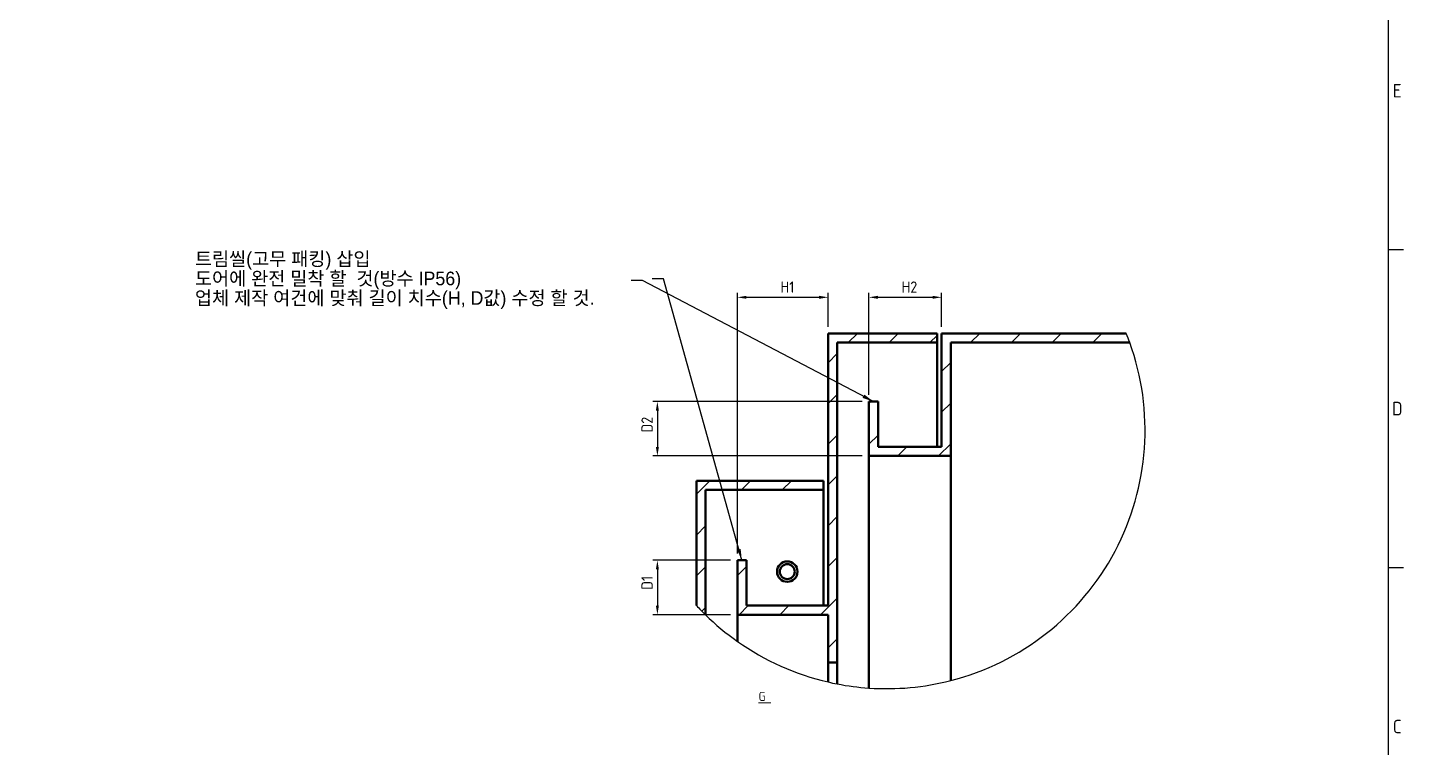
# Model space of a CAD drawing. Header units: millimetres. Extents: x 0 to 2378, y 0 to 1682.
# Drawn here: x 1739 to 2345, y 341 to 659 of the extents above; entities that cross this region are included whole.
import ezdxf

# ---------------------------------------------------------------- set-up
doc = ezdxf.new("R2010")
doc.units = ezdxf.units.MM
doc.header["$LTSCALE"] = 2
doc.layers.get('0').update_dxf_attribs({"color": 3, "lineweight": 25, "true_color": 0x00ff00})
for name, color, linetype, lineweight, true_color in [('가시적인 것(ISO)', 3, 'Continuous', 40, 0x00ff00), ('기호(ISO)', 5, 'Continuous', 25, 0x0000ff), ('치수(ISO)', 2, 'Continuous', 25, 0xffff00)]:
    doc.layers.add(name, color=color, linetype=linetype, lineweight=lineweight, true_color=true_color)
for name, color, linetype, lineweight in [('경계(ISO)', 7, 'Continuous', 25), ('끊기 선(JIS)', 7, 'Continuous', 25), ('해치(ISO)', 7, 'Continuous', 18)]:
    doc.layers.add(name, color=color, linetype=linetype, lineweight=lineweight)
doc.styles.add('문자 텍스트_PSTEK_POSCO', font='isocp.shx')
doc.styles.add('치수 텍스트_PSTEK_POSCO', font='isocp.shx')
doc.styles.add('텍스트 스타일512', font='isocp.shx')
doc.dimstyles.new('치수_PSTEK_POSCO', dxfattribs={"dimscale": 2, "dimtxt": 2.5, "dimasz": 2, "dimexe": 1, "dimexo": 1.5, "dimgap": 1, "dimtad": 1, "dimrnd": 1e-08, "dimdsep": 46, "dimtxsty": '치수 텍스트_PSTEK_POSCO', "dimcen": 0.09, "dimdle": 10, "dimclrd": 7, "dimclre": 7, "dimclrt": 2, "dimadec": 1, "dimazin": 2, "dimtfac": 1, "dimtmove": 0, "dimatfit": 3, "dimfxl": 1, "dimtolj": 1, "dimlwd": -1, "dimlwe": -1, "dimarcsym": 0})
doc.dimstyles.new('치수_PSTEK_POSCO$7', dxfattribs={"dimscale": 2, "dimtxt": 2.5, "dimasz": 2.5, "dimexe": 1, "dimexo": 1.5, "dimgap": 1, "dimtad": 1, "dimrnd": 1e-08, "dimdsep": 46, "dimtxsty": '치수 텍스트_PSTEK_POSCO', "dimcen": 0.09, "dimdle": 10, "dimclrd": 7, "dimclre": 7, "dimclrt": 2, "dimadec": 1, "dimazin": 2, "dimtfac": 1, "dimtmove": 0, "dimatfit": 3, "dimfxl": 1, "dimtolj": 1, "dimlwd": -1, "dimlwe": -1, "dimarcsym": 0})

# ---------------------------------------------------------------- blocks, each defined once
blk = doc.blocks.new('경계 Default Border')
at = {"layer": '경계(ISO)'}
for p, q in [((1169.000015258789, 280.3333282470703), (1172.399978637695, 280.3333282470703)), ((1169.000015258789, 210.2499961853027), (1172.399978637695, 210.2499961853027))]:
    blk.add_line(p, q, dxfattribs=at)
at = {"layer": '경계(ISO)', "flags": 128}
blk.add_lwpolyline([(20, 20), (20, 820.9999847412109), (1169.000015258789, 820.9999847412109), (1169.000015258789, 20), (20, 20)], dxfattribs=at)
at = {"layer": '경계(ISO)', "color": 2, "true_color": 0xffff00, "char_height": 3.00000011920929, "attachment_point": 7, "style": '문자 텍스트_PSTEK_POSCO'}
for s, insert in [('E', (1170.044539520165, 313.8463944559917)), ('D', (1169.878270202895, 243.7630611226583)), ('C', (1170.044539520165, 173.679727789325))]:
    blk.add_mtext(s, dxfattribs=dict(at, insert=insert))
blk = doc.blocks.new('*D132')
at = {"layer": 'Defpoints', "color": 0, "transparency": 16777216}
for p in [(2051.286059977157, 423.6592845468516), (2016.052415437399, 399.6592845468515), (2051.286059977157, 399.6592845468515)]:
    blk.add_point(p, dxfattribs=at)
at = {"layer": '치수(ISO)', "color": 7, "transparency": 16777216}
for p, q in [((2048.286059977157, 423.6592845468516), (2014.052415437399, 423.6592845468516)), ((2016.052415437399, 419.6592845468516), (2016.052415437399, 403.6592845468515)), ((2048.286059977157, 399.6592845468515), (2014.052415437399, 399.6592845468515))]:
    blk.add_line(p, q, dxfattribs=at)
for points in [[(2015.385748770733, 419.6592845468516), (2016.719082104066, 419.6592845468516), (2016.052415437399, 423.6592845468516)], [(2015.385748770733, 403.6592845468515), (2016.719082104066, 403.6592845468515), (2016.052415437399, 399.6592845468515)]]:
    blk.add_solid(points, dxfattribs=at)
at = {"layer": '치수(ISO)', "color": 2, "transparency": 16777216, "insert": (2011.517643613268, 407.7842845468516), "char_height": 5, "attachment_point": 4, "rotation": 90, "style": '치수 텍스트_PSTEK_POSCO'}
blk.add_mtext('\\A1; D1', dxfattribs=at)
blk = doc.blocks.new('*D133')
at = {"layer": 'Defpoints', "color": 0, "transparency": 16777216}
for p in [(2091.286059977158, 539.609135490618), (2091.286059977158, 523.659284546852), (2051.286059977157, 423.6592845468516)]:
    blk.add_point(p, dxfattribs=at)
at = {"layer": '치수(ISO)', "color": 7, "transparency": 16777216}
for p, q in [((2051.286059977157, 426.6592845468516), (2051.286059977157, 541.609135490618)), ((2055.286059977157, 539.609135490618), (2087.286059977158, 539.609135490618)), ((2091.286059977158, 526.659284546852), (2091.286059977158, 541.609135490618))]:
    blk.add_line(p, q, dxfattribs=at)
for points in [[(2055.286059977157, 540.2758021572846), (2055.286059977157, 538.9424688239513), (2051.286059977157, 539.609135490618)], [(2087.286059977158, 540.2758021572846), (2087.286059977158, 538.9424688239513), (2091.286059977158, 539.609135490618)]]:
    blk.add_solid(points, dxfattribs=at)
at = {"layer": '치수(ISO)', "color": 2, "transparency": 16777216, "insert": (2067.411059977157, 544.109135490618), "char_height": 5, "attachment_point": 4, "style": '치수 텍스트_PSTEK_POSCO'}
blk.add_mtext('\\A1; H1', dxfattribs=at)
blk = doc.blocks.new('*D134')
at = {"layer": 'Defpoints', "color": 0, "transparency": 16777216}
for p in [(2141.286059977158, 539.609135490618), (2141.286059977158, 523.6592845468514), (2109.286059977158, 493.6592845468519)]:
    blk.add_point(p, dxfattribs=at)
at = {"layer": '치수(ISO)', "color": 7, "transparency": 16777216}
for p, q in [((2109.286059977158, 496.6592845468519), (2109.286059977158, 541.609135490618)), ((2113.286059977158, 539.609135490618), (2137.286059977158, 539.609135490618)), ((2141.286059977158, 526.6592845468514), (2141.286059977158, 541.609135490618))]:
    blk.add_line(p, q, dxfattribs=at)
for points in [[(2113.286059977158, 540.2758021572846), (2113.286059977158, 538.9424688239513), (2109.286059977158, 539.609135490618)], [(2137.286059977158, 540.2758021572846), (2137.286059977158, 538.9424688239513), (2141.286059977158, 539.609135490618)]]:
    blk.add_solid(points, dxfattribs=at)
at = {"layer": '치수(ISO)', "color": 2, "transparency": 16777216, "insert": (2120.760912339363, 544.1096276166022), "char_height": 5, "attachment_point": 4, "style": '치수 텍스트_PSTEK_POSCO'}
blk.add_mtext('\\A1; H2', dxfattribs=at)
blk = doc.blocks.new('*D135')
at = {"layer": 'Defpoints', "color": 0, "transparency": 16777216}
for p in [(2109.286059977158, 493.6592845468519), (2016.052415437399, 469.6592845468516), (2109.286059977158, 469.6592845468516)]:
    blk.add_point(p, dxfattribs=at)
at = {"layer": '치수(ISO)', "color": 7, "transparency": 16777216}
for p, q in [((2106.286059977158, 493.6592845468519), (2014.052415437399, 493.6592845468519)), ((2016.052415437399, 489.6592845468519), (2016.052415437399, 473.6592845468516)), ((2106.286059977158, 469.6592845468516), (2014.052415437399, 469.6592845468516))]:
    blk.add_line(p, q, dxfattribs=at)
for points in [[(2015.385748770733, 489.6592845468519), (2016.719082104066, 489.6592845468519), (2016.052415437399, 493.6592845468519)], [(2015.385748770733, 473.6592845468516), (2016.719082104066, 473.6592845468516), (2016.052415437399, 469.6592845468516)]]:
    blk.add_solid(points, dxfattribs=at)
at = {"layer": '치수(ISO)', "color": 2, "transparency": 16777216, "insert": (2011.517643613268, 477.1341369090565), "char_height": 5, "attachment_point": 4, "rotation": 90, "style": '치수 텍스트_PSTEK_POSCO'}
blk.add_mtext('\\A1; D2', dxfattribs=at)

msp = doc.modelspace()

# ---------------------------------------------------------------- hatches: boundary and pattern name
at = {"layer": '해치(ISO)'}
h = msp.add_hatch(dxfattribs=at)
h.set_pattern_fill('ANSI31', color=256, scale=101.6, style=0)
h.set_pattern_definition([(45, (0, 0), (-8.980256121069154, 8.980256121069154), [])])
edge = h.paths.add_edge_path()
edge.add_line((2033.286059977158, 458.6592845468516), (2033.286059977158, 403.7117696242686))
edge.add_ellipse((2117.01106579966, 480.9951641832994), major_axis=(-79.72500582250188, -81.40345890161458), ratio=1, start_angle=357.1121162013427, end_angle=360)
edge.add_line((2037.286059977158, 399.5917052816849), (2037.286059977158, 454.6592845468516))
edge.add_line((2037.286059977158, 454.6592845468516), (2089.286059977158, 454.6592845468516))
edge.add_line((2089.286059977158, 454.6592845468516), (2089.286059977158, 458.6592845468516))
edge.add_line((2089.286059977158, 458.6592845468516), (2033.286059977158, 458.6592845468516))
h.paths.add_polyline_path([(2091.286059977158, 399.6592845468517), (2091.286059977158, 378.6592845468516), (2095.286059977158, 378.6592845468516), (2095.286059977157, 519.6592845468521), (2139.286059977158, 519.6592845468521), (2139.286059977158, 523.6592845468521), (2091.286059977158, 523.6592845468521), (2091.286059977158, 403.6592845468516), (2055.286059977158, 403.6592845468516), (2055.286059977157, 423.6592845468516), (2051.286059977158, 423.6592845468516), (2051.286059977157, 399.6592845468516)])
edge = h.paths.add_edge_path()
edge.add_ellipse((2117.011065799912, 480.9951641834644), major_axis=(105.6521296906408, 42.66412036338735), ratio=1, start_angle=357.8466082933294, end_angle=360)
edge.add_line((2222.663195490552, 523.6592845468517), (2141.286059977158, 523.6592845468516))
edge.add_line((2141.286059977158, 523.6592845468515), (2141.286059977158, 473.6592845468517))
edge.add_line((2141.286059977158, 473.6592845468517), (2113.286059977158, 473.6592845468517))
edge.add_line((2113.286059977158, 473.6592845468517), (2113.286059977158, 493.659284546852))
edge.add_line((2113.286059977158, 493.6592845468521), (2109.286059977158, 493.6592845468521))
edge.add_line((2109.286059977158, 493.6592845468521), (2109.286059977158, 469.6592845468518))
edge.add_line((2109.286059977158, 469.6592845468518), (2145.286059977158, 469.6592845468518))
edge.add_line((2145.286059977158, 469.6592845468518), (2145.286059977158, 519.6592845468515))
edge.add_line((2145.286059977158, 519.6592845468515), (2224.19168658126, 519.6592845468516))

# ---------------------------------------------------------------- linework, layer by layer
at = {"layer": '가시적인 것(ISO)'}
for p, q in [((2139.286059977158, 523.659284546852), (2091.286059977158, 523.659284546852)), ((2091.286059977158, 523.659284546852), (2091.286059977158, 403.6592845468515)), ((2139.286059977158, 519.659284546852), (2139.286059977158, 523.659284546852)), ((2222.663195490553, 523.6592845468516), (2141.286059977158, 523.6592845468515)), ((2141.286059977158, 523.6592845468515), (2141.286059977158, 473.6592845468516)), ((2095.286059977158, 378.6592845468516), (2095.286059977157, 519.6592845468518)), ((2095.286059977158, 519.6592845468518), (2139.286059977158, 519.659284546852)), ((2139.286059977158, 473.6592845468517), (2139.286059977158, 519.6592845468518)), ((2145.286059977158, 469.6592845468517), (2145.286059977158, 519.6592845468514)), ((2145.286059977158, 519.6592845468514), (2224.19168658126, 519.6592845468515)), ((2113.286059977158, 493.6592845468519), (2109.286059977158, 493.6592845468519)), ((2109.286059977158, 493.6592845468519), (2109.286059977158, 469.6592845468516)), ((2113.286059977158, 473.6592845468516), (2113.286059977158, 493.6592845468519)), ((2141.286059977158, 473.6592845468516), (2113.286059977158, 473.6592845468516)), ((2109.286059977158, 469.6592845468516), (2145.286059977158, 469.6592845468517)), ((2109.286059977158, 367.3161249561981), (2109.286059977158, 469.6592845468516)), ((2145.286059977158, 370.6179727947421), (2145.286059977158, 469.6592845468516)), ((2033.286059977158, 458.6592845468514), (2033.286059977158, 403.7117696242685)), ((2089.286059977158, 458.6592845468515), (2033.286059977158, 458.6592845468514)), ((2089.286059977158, 454.6592845468515), (2089.286059977158, 458.6592845468515)), ((2037.286059977158, 454.6592845468514), (2089.286059977158, 454.6592845468514)), ((2037.286059977158, 399.5917052816847), (2037.286059977158, 454.6592845468514)), ((2089.286059977158, 454.6592845468513), (2089.286059977158, 403.6592845468515)), ((2055.286059977158, 423.6592845468516), (2051.286059977158, 423.6592845468516)), ((2051.286059977158, 423.6592845468516), (2051.286059977158, 399.6592845468516)), ((2055.286059977158, 403.6592845468515), (2055.286059977158, 423.6592845468516)), ((2091.286059977158, 403.6592845468515), (2055.286059977158, 403.6592845468515)), ((2051.286059977158, 399.6592845468516), (2091.286059977158, 399.6592845468516)), ((2051.286059977158, 387.9208751224768), (2051.286059977158, 399.6592845468514)), ((2091.286059977158, 399.6592845468516), (2091.286059977158, 378.6592845468516)), ((2091.286059977158, 378.6592845468516), (2095.286059977158, 378.6592845468516)), ((2091.286059977158, 369.9959581051337), (2091.286059977158, 378.6592845468515)), ((2095.286059977158, 378.6592845468515), (2095.286059977158, 369.1442643363877))]:
    msp.add_line(p, q, dxfattribs=at)
for centre, radius in [((2073.286059977158, 418.6592845468514), 4.500000000000001), ((2073.28605997716, 418.6592845468516), 3.300000000000021)]:
    msp.add_circle(centre, radius, dxfattribs=at)
at = {"layer": '기호(ISO)', "color": 7, "lineweight": 18}
msp.add_line((2060.647374351904, 360.7776685941393), (2065.982297023222, 360.7776685941393), dxfattribs=at)
at = {"layer": '끊기 선(JIS)'}
for centre, radius, start, end in [((2117.011065799912, 480.9951641834642), 113.9412114844739, 19.83629937637176, 21.98969108304239), ((2117.011065799778, 480.9951641834131), 113.9412114846169, 284.3683161660531, 19.83629937637302), ((2117.01106579966, 480.9951641832993), 113.9412114844529, 222.7089368779097, 225.5968206765668), ((2117.011065799773, 480.9951641834061), 113.9412114846082, 225.5968206765639, 234.7719280900122), ((2117.011065799779, 480.9951641834148), 113.9412114846187, 234.7719280900124, 256.9515816272425), ((2117.011065799759, 480.9951641833209), 113.9412114845228, 256.9515816272418, 259.0081973004671), ((2117.011065799778, 480.9951641834168), 113.9412114846206, 266.1124687810535, 284.3683161660531), ((2117.011065799777, 480.9951641834075), 113.9412114846113, 259.0081973004663, 266.1124687810529)]:
    msp.add_arc(centre, radius, start, end, dxfattribs=at)

# ---------------------------------------------------------------- block references
at = {"xscale": 2, "yscale": 2, "zscale": 2}
msp.add_blockref('경계 Default Border', (0, 0), dxfattribs=at)

# ---------------------------------------------------------------- texts
at = {"layer": '기호(ISO)', "color": 2, "true_color": 0xffff00, "insert": (1812.296821837945, 547.0213750434278), "char_height": 6.000000238418579, "width": 190.1945686340332, "attachment_point": 4, "line_spacing_factor": 0.8627304434776306, "style": '치수 텍스트_PSTEK_POSCO'}
msp.add_mtext('{\\f굴림|b0|i0;\\H6.0000;트림씰(고무 패킹) 삽입 \\P도어에 완전 밀착 할  것(방수 IP56)\\P업체 제작 여건에 맞춰 길이 치수(H, D값) 수정 할 것.}', dxfattribs=at)
at = {"layer": '기호(ISO)', "color": 2, "true_color": 0xffff00, "insert": (2009.023424049446, 547.6984370512414), "char_height": 6.000000238418579, "attachment_point": 4, "style": '치수 텍스트_PSTEK_POSCO'}
msp.add_mtext('{\\fISOCP|b0|i0;\\H6.0000; }', dxfattribs=at)
at = {"layer": '기호(ISO)', "color": 7, "insert": (2060.647374351904, 361.6395279632309), "char_height": 4.000000059604645, "attachment_point": 7, "style": '텍스트 스타일512'}
msp.add_mtext('G ', dxfattribs=at)

# ---------------------------------------------------------------- dimensions: what is measured, and where the dimension line sits
at = {"layer": '치수(ISO)', "color": 7}
for base, p1, p2, angle, text, picture, middle in [((2091.286059977158, 539.609135490618), (2051.286059977157, 423.6592845468516), (2091.286059977158, 523.659284546852), 180, ' H1', '*D133', (2071.286059977157, 539.609135490618)), ((2141.286059977158, 539.609135490618), (2109.286059977158, 493.6592845468519), (2141.286059977158, 523.6592845468514), 180, ' H2', '*D134', (2125.286059977158, 539.609135490618)), ((2016.052415437399, 469.6592845468516), (2109.286059977158, 493.6592845468519), (2109.286059977158, 469.6592845468516), 90, ' D2', '*D135', (2016.052415437399, 481.6592845468517)), ((2016.052415437399, 399.6592845468515), (2051.286059977157, 423.6592845468516), (2051.286059977157, 399.6592845468515), 90, ' D1', '*D132', (2016.052415437399, 411.6592845468516))]:
    dim = msp.add_linear_dim(base=base, p1=p1, p2=p2, angle=angle, text=text, dimstyle='치수_PSTEK_POSCO', override={"dimdec": 2, "dimlfac": 0.5, "dimtp": 0, "dimtm": -0, "dimtdec": 2, "dimtofl": 0, "dimatfit": 1}, dxfattribs=at)
    dim.commit()
    dim.dimension.update_dxf_attribs({"geometry": picture, "text_midpoint": middle, "dimtype": 160})

# ---------------------------------------------------------------- leaders
at = {"layer": '기호(ISO)', "color": 7, "annotation_type": 0, "has_hookline": 1, "hookline_direction": 1}
for points, text_width in [([(2111.286059977158, 493.6592845468519), (2009.491390471978, 547.0213750434278), (2004.491390471978, 547.0213750434278)], 179.9280886037741), ([(2053.286059977158, 423.6592845468516), (2018.690885385105, 547.6984370512414), (2013.690885385105, 547.6984370512414)], 2.667671382660046)]:
    msp.add_leader(points, dimstyle='치수_PSTEK_POSCO$7', override={"dimtad": 0}, dxfattribs=dict(at, text_width=text_width))

doc.saveas('drawing.dxf')
